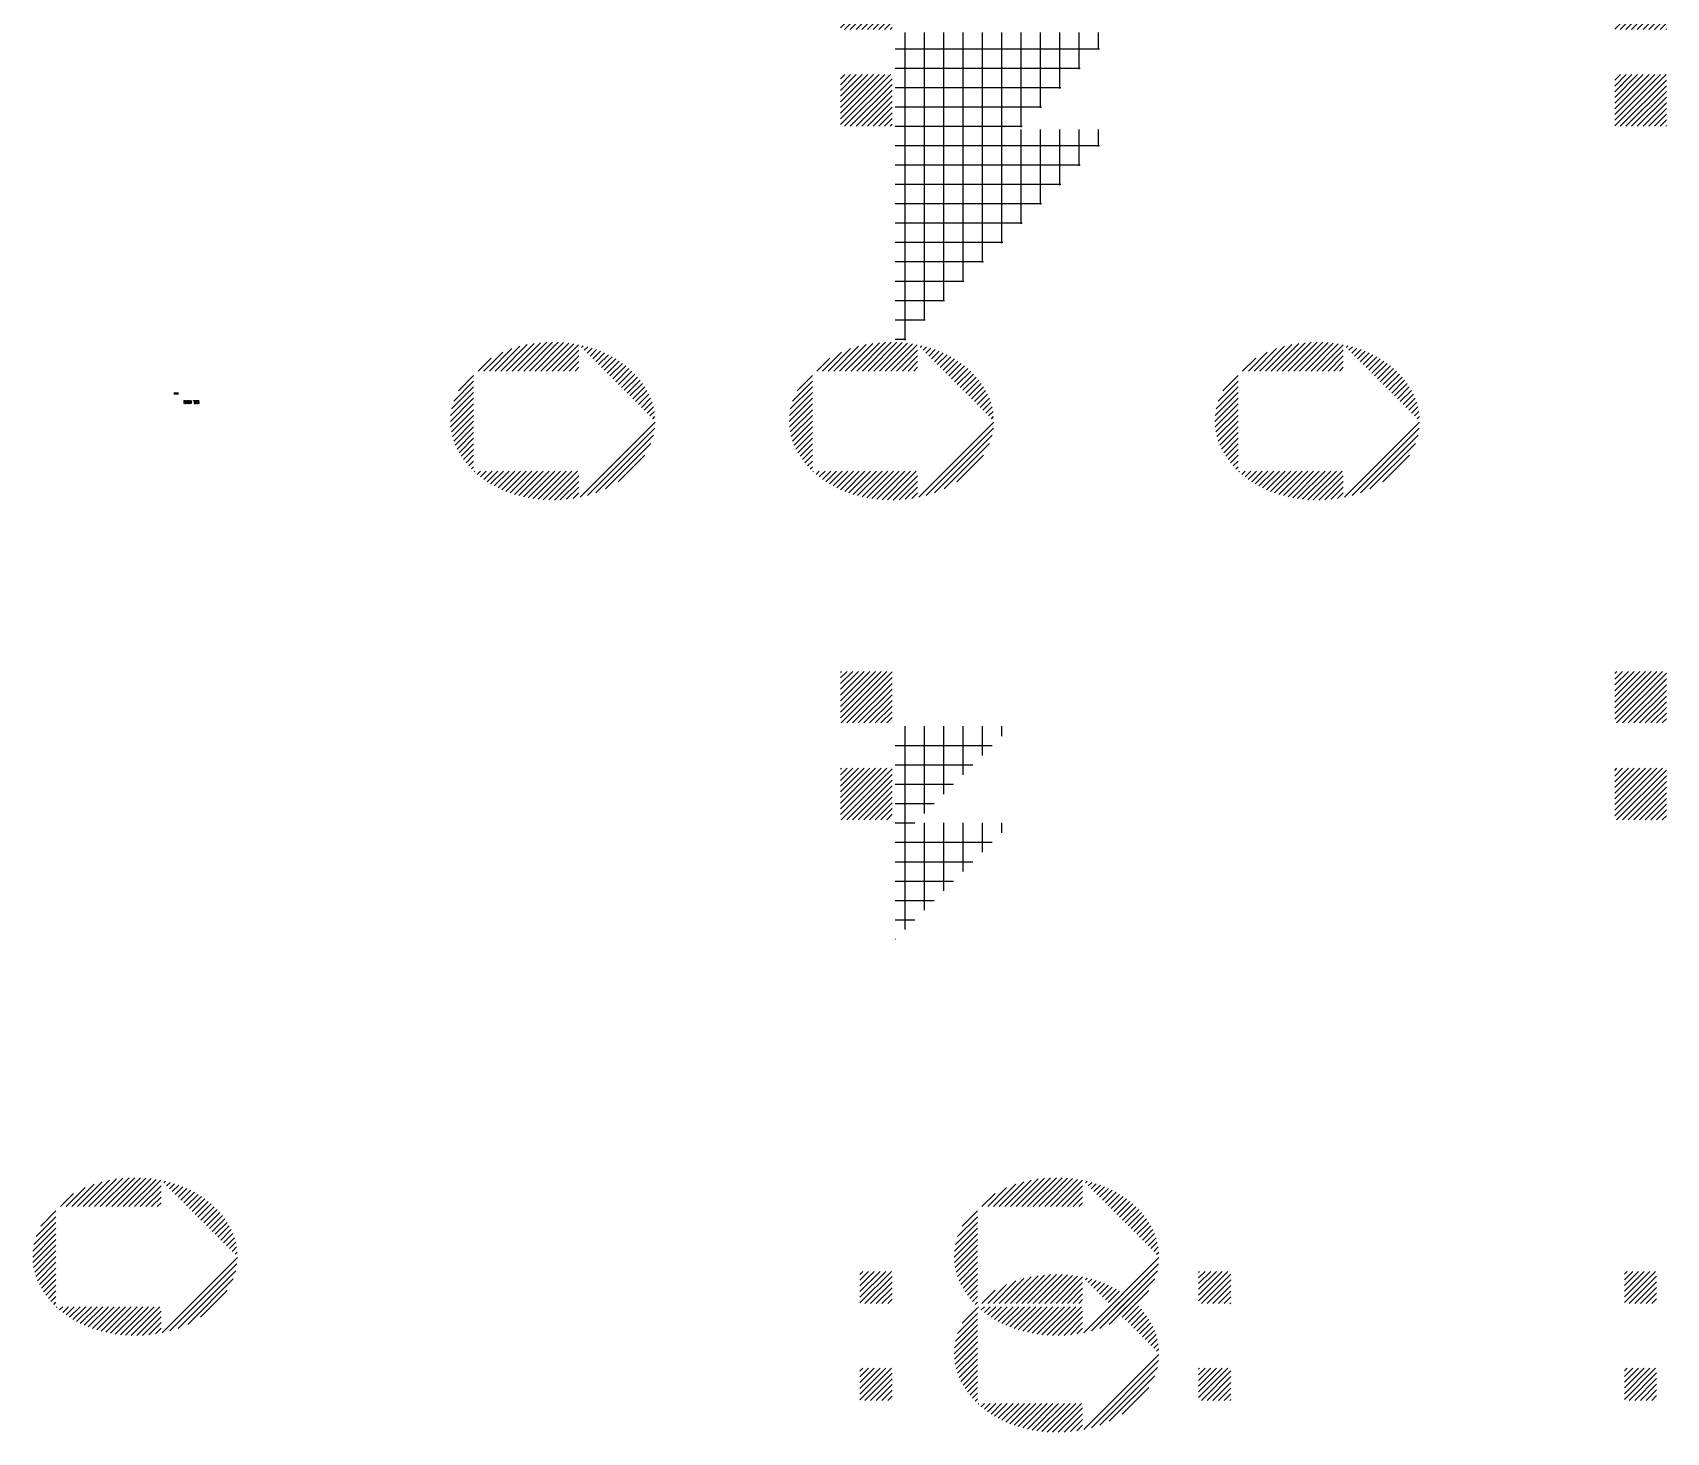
# Paper-space layout 'Layout1' of a CAD drawing. Extents: x -51516 to 7058931, y -29255 to 5150000.
# Drawn here: x -894 to 11766, y 10397 to 21244 of the extents above; entities that cross this region are included whole.
import ezdxf

# ---------------------------------------------------------------- set-up
doc = ezdxf.new("R2010")
doc.units = 0
doc.header["$LTSCALE"] = 1000
doc.layers.get('0').update_dxf_attribs({"linetype": 'CONTINUOUS'})
doc.layers.add('COL', color=3, linetype='CONTINUOUS')
doc.layers.add('DM', color=2, linetype='CONTINUOUS')

# ---------------------------------------------------------------- blocks, each defined once
blk = doc.blocks.new('*X')
at = {"color": 0}
for p, q in [((8800, 49812.2), (9187.8, 50200)), ((8800, 49856.4), (9143.6, 50200)), ((8800, 49900.6), (9099.4, 50200)), ((8800, 49944.8), (9055.2, 50200)), ((8800, 49989), (9011, 50200)), ((8800, 50033.2), (8966.8, 50200)), ((8800, 50077.4), (8922.6, 50200)), ((8800, 50121.6), (8878.4, 50200)), ((8800, 50165.7), (8834.3, 50200)), ((8832, 49800), (9200, 50168)), ((14800, 49801.8), (15198.2, 50200)), ((14800, 49846), (15154, 50200)), ((14800, 49890.2), (15109.8, 50200)), ((14800, 49934.4), (15065.6, 50200)), ((14800, 49978.6), (15021.4, 50200)), ((14800, 50022.8), (14977.2, 50200)), ((14800, 50067), (14933, 50200)), ((14800, 50111.1), (14888.9, 50200)), ((14800, 50155.3), (14844.7, 50200)), ((14800, 50199.5), (14800.5, 50200)), ((14842.4, 49800), (15200, 50157.6)), ((8876.2, 49800), (9200, 50123.8)), ((8920.4, 49800), (9200, 50079.6)), ((14886.6, 49800), (15200, 50113.4)), ((14930.8, 49800), (15200, 50069.2)), ((8964.6, 49800), (9200, 50035.4)), ((9008.8, 49800), (9200, 49991.2)), ((14975, 49800), (15200, 50025)), ((15019.2, 49800), (15200, 49980.8)), ((9053, 49800), (9200, 49947)), ((9097.2, 49800), (9200, 49902.8)), ((15063.4, 49800), (15200, 49936.6)), ((15107.6, 49800), (15200, 49892.4)), ((9141.4, 49800), (9200, 49858.6)), ((9185.6, 49800), (9200, 49814.4)), ((15151.8, 49800), (15200, 49848.2)), ((15196, 49800), (15200, 49804)), ((9300, 48142.9), (9300, 49775)), ((9450, 48292.9), (9450, 49775)), ((9600, 48442.9), (9600, 49775)), ((9750, 48592.9), (9750, 49775)), ((9900, 48742.9), (9900, 49775)), ((10050, 48892.9), (10050, 49775)), ((10200, 49042.9), (10200, 49775)), ((10350, 49192.9), (10350, 49775)), ((10500, 49342.9), (10500, 49775)), ((10650, 49492.9), (10650, 49775)), ((10800, 49642.9), (10800, 49775)), ((9225, 49650), (10807.1, 49650)), ((9225, 49500), (10657.1, 49500)), ((9225, 49350), (10507.1, 49350)), ((9225, 49200), (10357.1, 49200)), ((9225, 49050), (10207.1, 49050)), ((9225, 48900), (10057.1, 48900)), ((9225, 48750), (9907.1, 48750)), ((9225, 48600), (9757.1, 48600)), ((9225, 48450), (9607.1, 48450)), ((9225, 48300), (9457.1, 48300)), ((9225, 48150), (9307.1, 48150)), ((8800, 44464.7), (9160.3, 44825)), ((8800, 44508.9), (9116.1, 44825)), ((8800, 44553.1), (9071.9, 44825)), ((8800, 44597.3), (9027.7, 44825)), ((8800, 44641.5), (8983.5, 44825)), ((8800, 44685.7), (8939.3, 44825)), ((8800, 44729.9), (8895.1, 44825)), ((8800, 44774.1), (8850.9, 44825)), ((8800, 44818.3), (8806.7, 44825)), ((8804.5, 44425), (9200, 44820.5)), ((14800, 44454.3), (15170.7, 44825)), ((14800, 44498.5), (15126.5, 44825)), ((14800, 44542.7), (15082.3, 44825)), ((14800, 44586.9), (15038.1, 44825)), ((14800, 44631.1), (14993.9, 44825)), ((14800, 44675.3), (14949.7, 44825)), ((14800, 44719.5), (14905.5, 44825)), ((14800, 44763.6), (14861.4, 44825)), ((14800, 44807.8), (14817.2, 44825)), ((8848.7, 44425), (9200, 44776.3)), ((8892.9, 44425), (9200, 44732.1)), ((14814.9, 44425), (15200, 44810.1)), ((14859.1, 44425), (15200, 44765.9)), ((8937.1, 44425), (9200, 44687.9)), ((14903.3, 44425), (15200, 44721.7)), ((14947.5, 44425), (15200, 44677.5)), ((8981.3, 44425), (9200, 44643.7)), ((9025.5, 44425), (9200, 44599.5)), ((14991.7, 44425), (15200, 44633.3)), ((15035.9, 44425), (15200, 44589.1)), ((9069.7, 44425), (9200, 44555.3)), ((9113.9, 44425), (9200, 44511.1)), ((15080.1, 44425), (15200, 44544.9)), ((15124.3, 44425), (15200, 44500.7)), ((9158, 44425), (9200, 44467)), ((9300, 43573.3), (9300, 44400)), ((9450, 43723.3), (9450, 44400)), ((9600, 43873.3), (9600, 44400)), ((9750, 44023.3), (9750, 44400)), ((9900, 44173.3), (9900, 44400)), ((10050, 44323.3), (10050, 44400)), ((15168.5, 44425), (15200, 44456.5)), ((9225, 44250), (9976.7, 44250)), ((9225, 44100), (9826.7, 44100)), ((9225, 43950), (9676.7, 43950)), ((9225, 43800), (9526.7, 43800)), ((9225, 43650), (9376.7, 43650)), ((9225, 43500), (9226.7, 43500)), ((8950, 39930.1), (9194.9, 40175)), ((8950, 39974.3), (9150.7, 40175)), ((8950, 40018.5), (9106.5, 40175)), ((8950, 40062.7), (9062.3, 40175)), ((8950, 40106.9), (9018.1, 40175)), ((8950, 40151.1), (8973.9, 40175)), ((11575, 39947.7), (11802.3, 40175)), ((11575, 39991.9), (11758.1, 40175)), ((11575, 40036), (11714, 40175)), ((11575, 40080.2), (11669.8, 40175)), ((11575, 40124.4), (11625.6, 40175)), ((11575, 40168.6), (11581.4, 40175)), ((14875, 39933.1), (15116.9, 40175)), ((14875, 39977.3), (15072.7, 40175)), ((14875, 40021.5), (15028.5, 40175)), ((14875, 40065.7), (14984.3, 40175)), ((14875, 40109.9), (14940.1, 40175)), ((14875, 40154.1), (14895.9, 40175)), ((8989.1, 39925), (9200, 40135.9)), ((9033.3, 39925), (9200, 40091.7)), ((11596.5, 39925), (11825, 40153.5)), ((11640.7, 39925), (11825, 40109.3)), ((14911.1, 39925), (15125, 40138.9)), ((14955.3, 39925), (15125, 40094.7)), ((9077.5, 39925), (9200, 40047.5)), ((11684.9, 39925), (11825, 40065.1)), ((11729.1, 39925), (11825, 40020.9)), ((14999.5, 39925), (15125, 40050.5)), ((15043.7, 39925), (15125, 40006.3)), ((9121.7, 39925), (9200, 40003.3)), ((9165.9, 39925), (9200, 39959.1)), ((11773.3, 39925), (11825, 39976.7)), ((11817.5, 39925), (11825, 39932.5)), ((15087.9, 39925), (15125, 39962.1)), ((1858.3, 25546.3), (2063, 25751)), ((1902.5, 25546.3), (2116.1, 25760)), ((1946.6, 25546.3), (2166.2, 25765.9)), ((1990.8, 25546.3), (2213.6, 25769.1)), ((2035, 25546.3), (2258.9, 25770.2)), ((2079.2, 25546.3), (2302.2, 25769.3)), ((2123.4, 25546.3), (2343.8, 25766.8)), ((2167.6, 25546.3), (2384, 25762.7)), ((2211.8, 25546.3), (2422.7, 25757.2)), ((2256, 25546.3), (2460.1, 25750.5)), ((2482.8, 25729), (2496.4, 25742.6)), ((1725.7, 25546.3), (1872.6, 25693.2)), ((1769.9, 25546.3), (1943.7, 25720.1)), ((1814.1, 25546.3), (2005.9, 25738.2)), ((2300.2, 25546.3), (2461.6, 25707.7)), ((2344.4, 25546.3), (2461.6, 25663.5)), ((2504.9, 25706.9), (2531.6, 25733.6)), ((2527, 25684.8), (2565.8, 25723.6)), ((2549.1, 25662.7), (2598.9, 25712.5)), ((2571.2, 25640.6), (2630.9, 25700.3)), ((2593.3, 25618.5), (2661.8, 25686.9)), ((2615.4, 25596.4), (2691.6, 25672.6)), ((1681.5, 25546.3), (1782.6, 25647.4)), ((2388.6, 25546.3), (2461.6, 25619.3)), ((2432.8, 25546.3), (2461.6, 25575.1)), ((2637.5, 25574.3), (2720.5, 25657.3)), ((2659.6, 25552.2), (2748.4, 25641)), ((2681.7, 25530.1), (2775.4, 25623.8)), ((2703.8, 25508), (2801.4, 25605.6)), ((2725.9, 25485.9), (2826.6, 25586.6)), ((1529.1, 25393.9), (1647.2, 25512.1)), ((2748, 25463.8), (2850.8, 25566.6)), ((2770.1, 25441.7), (2873.9, 25545.5)), ((2792.2, 25419.6), (2895.9, 25523.3)), ((2814.3, 25397.5), (2916.9, 25500.1)), ((1476.3, 25252.8), (1647.2, 25423.7)), ((1492.8, 25313.4), (1647.2, 25467.9)), ((2836.4, 25375.4), (2936.8, 25475.8)), ((2858.5, 25353.3), (2955.6, 25450.4)), ((2880.6, 25331.2), (2973.3, 25423.9)), ((1466.9, 25154.9), (1647.2, 25335.3)), ((1468.8, 25201), (1647.2, 25379.5)), ((2902.7, 25309.1), (2989.8, 25396.3)), ((2924.8, 25287), (3005.1, 25367.4)), ((2946.9, 25264.9), (3018.7, 25336.8)), ((1469, 25112.9), (1647.2, 25291.1)), ((1474.4, 25074.1), (1647.2, 25246.9)), ((2969, 25242.8), (3030.5, 25304.3)), ((2991.1, 25220.7), (3040.2, 25269.8)), ((1482.4, 25037.8), (1647.2, 25202.7)), ((1492.6, 25003.9), (1647.2, 25158.5)), ((3013.2, 25198.6), (3047.5, 25233)), ((3035.2, 25176.5), (3052.1, 25193.4)), ((1504.8, 24971.9), (1647.2, 25114.3)), ((1518.9, 24941.8), (1647.2, 25070.1)), ((2471.6, 24568.7), (3053.3, 25150.4)), ((2529.9, 24582.7), (3050.1, 25103)), ((1534.6, 24913.3), (1647.2, 25025.9)), ((2593.8, 24602.5), (3040.8, 25049.5)), ((2668.4, 24632.9), (3020.8, 24985.4)), ((1551.4, 24885.9), (1647.2, 24981.7)), ((1569.4, 24859.7), (1647.2, 24937.5)), ((1588.5, 24834.6), (1647.2, 24893.3)), ((1608.7, 24810.6), (1647.2, 24849.1)), ((2767.7, 24688), (2974.5, 24894.8)), ((1629.9, 24787.6), (1647.2, 24805)), ((1652.2, 24765.8), (1656.9, 24770.5)), ((1675.6, 24744.9), (1701.1, 24770.5)), ((1700, 24725.2), (1745.3, 24770.5)), ((1725.4, 24706.4), (1789.5, 24770.5)), ((1751.7, 24688.5), (1833.7, 24770.5)), ((1779, 24671.5), (1877.9, 24770.5)), ((1807.1, 24655.5), (1922.1, 24770.5)), ((1836.2, 24640.4), (1966.3, 24770.5)), ((1866.3, 24626.3), (2010.5, 24770.5)), ((1897.5, 24613.3), (2054.7, 24770.5)), ((1929.7, 24601.4), (2098.9, 24770.5)), ((1963.2, 24590.6), (2143.1, 24770.5)), ((1997.6, 24580.8), (2187.2, 24770.5)), ((2033.1, 24572.1), (2231.4, 24770.5)), ((2069.6, 24564.5), (2275.6, 24770.5)), ((2107.4, 24558.1), (2319.8, 24770.5)), ((2146.5, 24552.9), (2364, 24770.5)), ((2187, 24549.2), (2408.2, 24770.5)), ((2229, 24547.1), (2452.4, 24770.5)), ((2272.8, 24546.7), (2461.6, 24735.4)), ((2318.6, 24548.3), (2461.6, 24691.3)), ((2366.7, 24552.2), (2461.6, 24647.1)), ((2417.5, 24558.8), (2461.6, 24602.9)), ((605.9, 82.2), (630.3, 82.2)), ((605.9, 82.1), (630.3, 82.1)), ((605.9, 82), (630.3, 82)), ((605.9, 81.9), (630.3, 81.9)), ((605.9, 81.8), (607.5, 81.8)), ((605.9, 81.6), (607.5, 81.6)), ((605.9, 81.5), (607.5, 81.5)), ((605.9, 81.4), (607.5, 81.4)), ((605.9, 81.2), (607.5, 81.2)), ((605.9, 81.1), (607.5, 81.1)), ((605.9, 81), (607.5, 81)), ((605.9, 80.9), (607.5, 80.9)), ((605.9, 80.8), (607.5, 80.8)), ((605.9, 80.6), (607.5, 80.6)), ((605.9, 80.5), (607.5, 80.5)), ((605.9, 80.4), (607.5, 80.4)), ((605.9, 80.2), (607.5, 80.2)), ((605.9, 80.1), (607.5, 80.1)), ((605.9, 80), (607.5, 80)), ((605.9, 79.9), (607.5, 79.9)), ((605.9, 79.8), (607.5, 79.8)), ((605.9, 79.6), (607.5, 79.6)), ((605.9, 79.5), (607.5, 79.5)), ((605.9, 79.4), (607.5, 79.4)), ((605.9, 79.2), (607.5, 79.2)), ((605.9, 79.1), (607.5, 79.1)), ((605.9, 79), (607.5, 79)), ((605.9, 78.9), (607.5, 78.9)), ((605.9, 78.8), (607.5, 78.8)), ((605.9, 78.6), (607.5, 78.6)), ((605.9, 78.5), (607.5, 78.5)), ((605.9, 78.4), (630.3, 78.4)), ((605.9, 78.2), (630.3, 78.2)), ((605.9, 78.1), (630.3, 78.1)), ((605.9, 78), (630.3, 78)), ((608.2, 81.8), (608.6, 81.8)), ((608.2, 81.6), (608.6, 81.6)), ((608.2, 81.5), (608.6, 81.5)), ((608.2, 81.4), (608.6, 81.4)), ((608.2, 81.2), (608.6, 81.2)), ((608.2, 81.1), (608.6, 81.1)), ((608.2, 81), (608.6, 81)), ((608.2, 80.9), (608.6, 80.9)), ((608.2, 80.8), (608.6, 80.8)), ((608.2, 80.6), (608.6, 80.6)), ((608.2, 80.5), (608.6, 80.5)), ((608.2, 80.4), (608.6, 80.4)), ((608.2, 80.2), (608.6, 80.2)), ((608.2, 80.1), (608.6, 80.1)), ((608.2, 80), (608.6, 80)), ((608.2, 79.9), (608.6, 79.9)), ((608.2, 79.8), (608.6, 79.8)), ((608.2, 79.6), (608.6, 79.6)), ((608.2, 79.5), (608.6, 79.5)), ((608.2, 79.4), (608.6, 79.4)), ((608.2, 79.2), (608.6, 79.2)), ((608.2, 79.1), (608.6, 79.1)), ((608.2, 79), (608.6, 79)), ((608.2, 78.9), (608.6, 78.9)), ((608.2, 78.8), (608.6, 78.8)), ((608.2, 78.6), (608.6, 78.6)), ((608.2, 78.5), (608.6, 78.5)), ((609.3, 81.8), (610.3, 81.8)), ((609.3, 80.4), (609.3, 80.4)), ((609.3, 80.2), (609.4, 80.2)), ((609.3, 80.1), (609.4, 80.1)), ((609.3, 80), (609.5, 80)), ((609.3, 79.9), (609.6, 79.9)), ((609.3, 79.8), (609.6, 79.8)), ((609.3, 79.6), (609.7, 79.6)), ((609.3, 79.5), (609.7, 79.5)), ((609.3, 79.4), (609.8, 79.4)), ((609.3, 79.2), (609.9, 79.2)), ((609.3, 79.1), (609.9, 79.1)), ((609.3, 79), (610, 79)), ((609.3, 78.9), (610.1, 78.9)), ((609.3, 78.8), (610.1, 78.8)), ((609.3, 78.6), (610.2, 78.6)), ((609.3, 78.5), (610.2, 78.5)), ((609.4, 81.6), (610.3, 81.6)), ((609.4, 81.5), (610.3, 81.5)), ((609.5, 81.4), (610.3, 81.4)), ((609.6, 81.2), (610.3, 81.2)), ((609.6, 81.1), (610.3, 81.1)), ((609.7, 81), (610.3, 81)), ((609.7, 80.9), (610.3, 80.9)), ((609.8, 80.8), (610.3, 80.8)), ((609.9, 80.6), (610.3, 80.6)), ((609.9, 80.5), (610.3, 80.5)), ((610, 80.4), (610.3, 80.4)), ((610.1, 80.2), (610.3, 80.2)), ((610.1, 80.1), (610.3, 80.1)), ((610.2, 80), (610.3, 80)), ((610.2, 79.9), (610.3, 79.9)), ((611, 81.8), (611.3, 81.8)), ((611, 81.6), (611.3, 81.6)), ((611, 81.5), (611.3, 81.5)), ((611, 81.4), (611.3, 81.4)), ((611, 81.2), (611.3, 81.2)), ((611, 81.1), (611.3, 81.1)), ((611, 81), (611.3, 81)), ((611, 80.9), (611.3, 80.9)), ((611, 80.8), (611.3, 80.8)), ((611, 80.6), (611.3, 80.6)), ((611, 80.5), (611.3, 80.5)), ((611, 80.4), (611.3, 80.4)), ((611, 80.2), (611.3, 80.2)), ((611, 80.1), (611.3, 80.1)), ((611, 80), (611.3, 80)), ((611, 79.9), (611.3, 79.9)), ((611, 79.8), (611.3, 79.8)), ((611, 79.6), (611.3, 79.6)), ((611, 79.5), (611.3, 79.5)), ((611, 79.4), (611.3, 79.4)), ((611, 79.2), (611.3, 79.2)), ((611, 79.1), (611.3, 79.1)), ((611, 79), (611.3, 79)), ((611, 78.9), (611.3, 78.9)), ((611, 78.8), (611.3, 78.8)), ((611, 78.6), (611.3, 78.6)), ((611, 78.5), (611.3, 78.5)), ((612, 81.2), (613, 81.2)), ((612, 81.1), (613.1, 81.1)), ((612, 81), (613.2, 81)), ((612, 80.9), (613.2, 80.9)), ((612, 80.8), (613.2, 80.8)), ((612, 80.6), (613.2, 80.6)), ((612, 80.5), (613.2, 80.5)), ((612, 80.4), (613.2, 80.4)), ((612, 80.2), (613.2, 80.2)), ((612, 80.1), (613.2, 80.1)), ((612, 80), (613.2, 80)), ((612, 79.9), (613.2, 79.9)), ((612, 79.8), (613.2, 79.8)), ((612, 79.6), (613.2, 79.6)), ((612, 79.5), (613.2, 79.5)), ((612, 79.4), (613.2, 79.4)), ((612, 79.2), (613.2, 79.2)), ((612, 79.1), (613.1, 79.1)), ((612, 79), (612.9, 79)), ((613.1, 81.8), (614.4, 81.8)), ((613.1, 78.5), (614.4, 78.5)), ((613.3, 81.6), (614.2, 81.6)), ((613.3, 78.6), (614.3, 78.6)), ((613.4, 78.8), (614.2, 78.8)), ((613.5, 81.5), (614.1, 81.5)), ((613.5, 78.9), (614.1, 78.9)), ((613.6, 81.4), (614.1, 81.4)), ((613.6, 81.2), (614.1, 81.2)), ((613.6, 79), (614.1, 79)), ((613.7, 81.1), (614.1, 81.1)), ((613.7, 81), (614.1, 81)), ((613.7, 80.9), (614.1, 80.9)), ((613.7, 80.8), (614.1, 80.8)), ((613.7, 80.6), (614.1, 80.6)), ((613.7, 80.5), (614.1, 80.5)), ((613.7, 80.4), (614.1, 80.4)), ((613.7, 80.2), (614.1, 80.2)), ((613.7, 80.1), (614.1, 80.1)), ((613.7, 80), (614.1, 80)), ((613.7, 79.9), (614.1, 79.9)), ((613.7, 79.8), (614.1, 79.8)), ((613.7, 79.6), (614.1, 79.6)), ((613.7, 79.5), (614.1, 79.5)), ((613.7, 79.4), (614.1, 79.4)), ((613.7, 79.2), (614.1, 79.2)), ((613.7, 79.1), (614.1, 79.1)), ((614.6, 81.2), (615.9, 81.2)), ((614.6, 81.1), (615.9, 81.1)), ((614.6, 81), (615.9, 81)), ((614.6, 80.9), (615.9, 80.9)), ((614.6, 80.8), (615.9, 80.8)), ((614.6, 80.6), (615.9, 80.6)), ((614.6, 80.5), (615.9, 80.5)), ((614.6, 80.4), (615.9, 80.4)), ((614.6, 80.2), (615.9, 80.2)), ((614.6, 80.1), (615.9, 80.1)), ((614.6, 80), (615.9, 80)), ((614.6, 79.9), (615.9, 79.9)), ((614.6, 79.8), (615.9, 79.8)), ((614.6, 79.6), (615.9, 79.6)), ((614.6, 79.5), (615.9, 79.5)), ((614.6, 79.4), (615.9, 79.4)), ((614.6, 79.2), (615.9, 79.2)), ((614.6, 79.1), (615.9, 79.1)), ((614.6, 79), (615.9, 79)), ((616.1, 81.8), (616.8, 81.8)), ((616.1, 78.5), (616.8, 78.5)), ((616.3, 81.6), (616.8, 81.6)), ((616.3, 78.6), (616.8, 78.6)), ((616.4, 81.5), (616.8, 81.5)), ((616.4, 81.4), (616.8, 81.4)), ((616.4, 79), (616.8, 79)), ((616.4, 78.9), (616.8, 78.9)), ((616.4, 78.8), (616.8, 78.8)), ((616.5, 81.2), (616.8, 81.2)), ((616.5, 81.1), (616.8, 81.1)), ((616.5, 81), (616.8, 81)), ((616.5, 80.9), (616.8, 80.9)), ((616.5, 80.8), (616.8, 80.8)), ((616.5, 80.6), (616.8, 80.6)), ((616.5, 80.5), (616.8, 80.5)), ((616.5, 80.4), (616.8, 80.4)), ((616.5, 80.2), (616.8, 80.2)), ((616.5, 80.1), (616.8, 80.1)), ((616.5, 80), (616.8, 80)), ((616.5, 79.9), (616.8, 79.9)), ((616.5, 79.8), (616.8, 79.8)), ((616.5, 79.6), (616.8, 79.6)), ((616.5, 79.5), (616.8, 79.5)), ((616.5, 79.4), (616.8, 79.4)), ((616.5, 79.2), (616.8, 79.2)), ((616.5, 79.1), (616.8, 79.1)), ((617.5, 81.8), (618.5, 81.8)), ((617.5, 80.4), (617.5, 80.4)), ((617.5, 80.2), (617.6, 80.2)), ((617.5, 80.1), (617.7, 80.1)), ((617.5, 80), (617.7, 80)), ((617.5, 79.9), (617.8, 79.9)), ((617.5, 79.8), (617.9, 79.8)), ((617.5, 79.6), (617.9, 79.6)), ((617.5, 79.5), (618, 79.5)), ((617.5, 79.4), (618, 79.4)), ((617.5, 79.2), (618.1, 79.2)), ((617.5, 79.1), (618.2, 79.1)), ((617.5, 79), (618.2, 79)), ((617.5, 78.9), (618.3, 78.9)), ((617.5, 78.8), (618.4, 78.8)), ((617.5, 78.6), (618.4, 78.6)), ((617.5, 78.5), (618.5, 78.5)), ((617.6, 81.6), (618.5, 81.6)), ((617.7, 81.5), (618.5, 81.5)), ((617.7, 81.4), (618.5, 81.4)), ((617.8, 81.2), (618.5, 81.2)), ((617.9, 81.1), (618.5, 81.1)), ((617.9, 81), (618.5, 81)), ((618, 80.9), (618.5, 80.9)), ((618, 80.8), (618.5, 80.8)), ((618.1, 80.6), (618.5, 80.6)), ((618.2, 80.5), (618.5, 80.5)), ((618.2, 80.4), (618.5, 80.4)), ((618.3, 80.2), (618.5, 80.2)), ((618.4, 80.1), (618.5, 80.1)), ((618.4, 80), (618.5, 80)), ((618.5, 79.9), (618.5, 79.9)), ((619.2, 81.8), (619.5, 81.8)), ((619.2, 81.6), (619.5, 81.6)), ((619.2, 81.5), (619.5, 81.5)), ((619.2, 81.4), (619.5, 81.4)), ((619.2, 81.2), (619.5, 81.2)), ((619.2, 81.1), (619.5, 81.1)), ((619.2, 81), (619.5, 81)), ((619.2, 80.9), (619.5, 80.9)), ((619.2, 80.8), (619.5, 80.8)), ((619.2, 80.6), (619.5, 80.6)), ((619.2, 80.5), (619.5, 80.5)), ((619.2, 80.4), (619.5, 80.4)), ((619.2, 80.2), (619.5, 80.2)), ((619.2, 80.1), (619.5, 80.1)), ((619.2, 80), (619.5, 80)), ((619.2, 79.9), (619.5, 79.9)), ((619.2, 79.8), (619.5, 79.8)), ((619.2, 79.6), (619.5, 79.6)), ((619.2, 79.5), (619.5, 79.5)), ((619.2, 79.4), (619.5, 79.4)), ((619.2, 79.2), (619.5, 79.2)), ((619.2, 79.1), (619.5, 79.1)), ((619.2, 79), (619.5, 79)), ((619.2, 78.9), (619.5, 78.9)), ((619.2, 78.8), (619.5, 78.8)), ((619.2, 78.6), (619.5, 78.6)), ((619.2, 78.5), (619.5, 78.5)), ((620.2, 81.2), (622.3, 81.2)), ((620.2, 81.1), (622.3, 81.1)), ((620.2, 81), (622.3, 81)), ((620.2, 80.9), (622.3, 80.9)), ((620.2, 80.8), (622.3, 80.8)), ((620.2, 80.6), (622.3, 80.6)), ((620.2, 80.5), (622.3, 80.5)), ((620.2, 79.9), (624, 79.9)), ((620.2, 79.8), (624.1, 79.8)), ((620.2, 79.6), (624.2, 79.6)), ((620.2, 79.5), (624.2, 79.5)), ((620.2, 79.4), (624.2, 79.4)), ((620.2, 79.2), (624.2, 79.2)), ((620.2, 79.1), (624.2, 79.1)), ((620.2, 79), (622.3, 79)), ((621.9, 81.8), (622.6, 81.8)), ((621.9, 81.6), (622.5, 81.6)), ((621.9, 81.5), (622.4, 81.5)), ((621.9, 81.4), (622.3, 81.4)), ((621.9, 80.4), (622.3, 80.4)), ((621.9, 80.2), (622.4, 80.2)), ((621.9, 80.1), (622.5, 80.1)), ((621.9, 80), (622.6, 80)), ((621.9, 78.9), (622.3, 78.9)), ((621.9, 78.8), (622.4, 78.8)), ((621.9, 78.6), (622.5, 78.6)), ((621.9, 78.5), (622.7, 78.5)), ((622.8, 81.2), (624.2, 81.2)), ((622.8, 81.1), (625.1, 81.1)), ((622.8, 81), (625.1, 81)), ((622.8, 80.9), (625.1, 80.9)), ((622.8, 80.8), (625.1, 80.8)), ((622.8, 80.6), (625.1, 80.6)), ((622.8, 79), (624.1, 79)), ((622.9, 80.5), (625.1, 80.5)), ((624.2, 80.4), (625.1, 80.4)), ((624.3, 78.5), (625.1, 78.5)), ((624.4, 81.8), (625.1, 81.8)), ((624.4, 80.2), (625.1, 80.2)), ((624.5, 81.6), (625.1, 81.6)), ((624.5, 80.1), (625.1, 80.1)), ((624.5, 78.6), (625.1, 78.6)), ((624.6, 81.5), (625.1, 81.5)), ((624.6, 80), (625.1, 80)), ((624.6, 78.9), (625.1, 78.9)), ((624.6, 78.8), (625.1, 78.8)), ((624.7, 81.4), (625.1, 81.4)), ((624.7, 81.2), (625.1, 81.2)), ((624.7, 79.9), (625.1, 79.9)), ((624.7, 79.8), (625.1, 79.8)), ((624.7, 79.6), (625.1, 79.6)), ((624.7, 79.5), (625.1, 79.5)), ((624.7, 79.4), (625.1, 79.4)), ((624.7, 79.2), (625.1, 79.2)), ((624.7, 79.1), (625.1, 79.1)), ((624.7, 79), (625.1, 79)), ((625.8, 81.8), (627, 81.8)), ((625.8, 81.6), (627, 81.6)), ((625.8, 81.5), (627, 81.5)), ((625.8, 81.4), (626.9, 81.4)), ((625.8, 81.2), (626.9, 81.2)), ((625.8, 81.1), (626.9, 81.1)), ((625.8, 81), (626.8, 81)), ((625.8, 80.9), (626.8, 80.9)), ((625.8, 80.8), (626.8, 80.8)), ((625.8, 80.6), (626.7, 80.6)), ((625.8, 80.5), (626.7, 80.5)), ((625.8, 80.4), (626.7, 80.4)), ((625.8, 80.2), (626.6, 80.2)), ((625.8, 80.1), (626.6, 80.1)), ((625.8, 80), (626.6, 80)), ((625.8, 79.9), (626.5, 79.9)), ((625.8, 79.8), (626.5, 79.8)), ((625.8, 79.6), (626.5, 79.6)), ((625.8, 79.5), (626.4, 79.5)), ((625.8, 79.4), (626.4, 79.4)), ((625.8, 79.2), (626.4, 79.2)), ((625.8, 79.1), (626.3, 79.1)), ((625.8, 79), (626.3, 79)), ((625.8, 78.9), (626.3, 78.9)), ((625.8, 78.8), (626.2, 78.8)), ((625.8, 78.6), (626.2, 78.6)), ((625.8, 78.5), (626.2, 78.5)), ((626.9, 78.8), (627.8, 78.8)), ((626.9, 78.6), (627.8, 78.6)), ((626.9, 78.5), (627.8, 78.5)), ((627, 79), (627.7, 79)), ((627, 78.9), (627.7, 78.9)), ((627.2, 79.9), (627.4, 79.9)), ((627.2, 79.8), (627.5, 79.8)), ((627.2, 79.6), (627.5, 79.6)), ((627.3, 80.1), (627.4, 80.1)), ((627.3, 80), (627.4, 80)), ((627.7, 81.8), (630.3, 81.8)), ((627.7, 81.6), (630.3, 81.6)), ((627.7, 81.5), (630.3, 81.5)), ((627.8, 81.4), (630.3, 81.4)), ((627.8, 81.2), (630.3, 81.2)), ((627.8, 81.1), (630.3, 81.1)), ((627.9, 81), (630.3, 81)), ((627.9, 80.9), (630.3, 80.9)), ((627.9, 80.8), (630.3, 80.8)), ((628, 80.6), (630.3, 80.6)), ((628, 80.5), (630.3, 80.5)), ((628, 80.4), (630.3, 80.4)), ((628.1, 80.2), (630.3, 80.2)), ((628.1, 80.1), (630.3, 80.1)), ((628.1, 80), (630.3, 80)), ((628.2, 79.9), (630.3, 79.9)), ((628.2, 79.8), (630.3, 79.8)), ((628.2, 79.6), (630.3, 79.6)), ((628.3, 79.5), (630.3, 79.5)), ((628.3, 79.4), (630.3, 79.4)), ((628.3, 79.2), (630.3, 79.2)), ((628.4, 79.1), (630.3, 79.1)), ((628.4, 79), (630.3, 79)), ((628.4, 78.9), (630.3, 78.9)), ((628.5, 78.8), (630.3, 78.8)), ((628.5, 78.6), (630.3, 78.6)), ((628.5, 78.5), (630.3, 78.5)), ((658.7, 36.1), (665, 42.4)), ((658.7, 36.4), (664.6, 42.4)), ((658.7, 36.8), (664.3, 42.4)), ((658.7, 37.1), (663.9, 42.4)), ((658.7, 37.5), (663.5, 42.4)), ((658.7, 37.9), (663.2, 42.4)), ((658.7, 38.2), (662.8, 42.4)), ((658.7, 38.6), (662.5, 42.4)), ((658.7, 38.9), (662.1, 42.4)), ((658.7, 39.3), (661.8, 42.4)), ((658.7, 39.6), (661.4, 42.4)), ((658.7, 40), (661.1, 42.4)), ((658.7, 40.4), (660.7, 42.3)), ((658.7, 35.7), (662, 39.1)), ((658.7, 35.4), (661.8, 38.5)), ((658.7, 35), (661.8, 38.2)), ((658.7, 34.7), (661.8, 37.8)), ((658.7, 34.3), (661.8, 37.4)), ((658.7, 34), (661.8, 37.1)), ((658.7, 33.6), (661.8, 36.7)), ((658.7, 33.3), (661.8, 36.4)), ((658.7, 32.9), (661.8, 36)), ((658.7, 32.6), (661.8, 35.7)), ((658.7, 32.2), (661.8, 35.3)), ((658.7, 31.8), (661.8, 35)), ((658.7, 31.5), (661.8, 34.6)), ((658.7, 31.1), (661.8, 34.3)), ((658.7, 30.8), (661.8, 33.9)), ((658.7, 30.4), (661.8, 33.6)), ((658.7, 30.1), (661.8, 33.2)), ((658.7, 29.7), (661.8, 32.9)), ((658.7, 29.4), (661.8, 32.5)), ((658.7, 29), (661.8, 32.1)), ((658.7, 28.7), (661.8, 31.8)), ((658.8, 40.8), (660.2, 42.2)), ((658.8, 28.4), (661.8, 31.4)), ((658.9, 28.2), (661.8, 31.1)), ((659.1, 28), (661.8, 30.7)), ((659.2, 27.8), (661.9, 30.4)), ((659.4, 27.6), (662, 30.2)), ((659.5, 27.4), (662.2, 30)), ((659.8, 27.2), (662.4, 29.9)), ((660, 27.1), (662.7, 29.8)), ((660.2, 27), (663, 29.8)), ((660.5, 26.9), (663.4, 29.8)), ((660.8, 26.9), (663.7, 29.8)), ((661.2, 26.9), (664.1, 29.8)), ((661.5, 26.9), (664.5, 29.8)), ((661.9, 26.9), (664.8, 29.8)), ((662.2, 39.2), (665.3, 42.4)), ((662.2, 26.9), (665.2, 29.8)), ((662.6, 26.9), (665.5, 29.8)), ((662.7, 39.4), (665.7, 42.4)), ((662.9, 26.9), (665.9, 29.8)), ((663.1, 39.4), (666, 42.4)), ((663.3, 26.9), (666.1, 29.7)), ((663.4, 39.4), (666.1, 42)), ((663.6, 26.9), (666.1, 29.3)), ((663.8, 39.4), (666.1, 41.7)), ((664, 26.9), (666.1, 29)), ((664.1, 39.4), (666.1, 41.3)), ((664.3, 26.9), (666.1, 28.6)), ((664.5, 39.4), (666.1, 41)), ((664.7, 26.9), (666.1, 28.2)), ((664.8, 39.4), (666.1, 40.6)), ((665, 26.9), (666.1, 27.9)), ((665.2, 39.4), (666.1, 40.3)), ((665.4, 26.9), (666.1, 27.5)), ((665.6, 39.4), (666.1, 39.9)), ((665.8, 26.9), (666.1, 27.2)), ((665.9, 39.4), (666.1, 39.6)), ((667, 39.4), (669.9, 42.4)), ((667, 39.8), (669.6, 42.4)), ((667, 40.1), (669.2, 42.4)), ((667, 40.5), (668.9, 42.4)), ((667, 40.8), (668.5, 42.4)), ((667, 41.2), (668.1, 42.4)), ((667, 41.5), (667.8, 42.4)), ((667, 41.9), (667.4, 42.4)), ((667, 42.2), (667.1, 42.4)), ((667, 39.1), (670.1, 42.2)), ((667, 38.7), (670.1, 41.8)), ((667, 38.4), (670.1, 41.5)), ((667, 38), (670.1, 41.1)), ((667, 37.7), (670.1, 40.8)), ((667, 37.3), (670.1, 40.4)), ((667, 36.9), (670.1, 40.1)), ((667, 36.6), (670.1, 39.7)), ((667, 36.2), (670.1, 39.4)), ((667, 31.6), (674.3, 39)), ((667, 35.9), (670.1, 39)), ((667, 35.5), (670.1, 38.7)), ((667, 31.3), (674.3, 38.6)), ((667, 30.9), (674.3, 38.3)), ((667, 35.2), (670.1, 38.3)), ((667, 34.8), (670.1, 38)), ((667, 30.6), (674.3, 37.9)), ((667, 30.2), (674.3, 37.6)), ((667, 34.5), (670.1, 37.6)), ((667, 34.1), (670.1, 37.2)), ((667, 33.8), (670.1, 36.9)), ((667, 33.4), (670.1, 36.5)), ((667, 33.1), (670.1, 36.2)), ((667, 32), (671, 36)), ((667, 32.3), (670.6, 36)), ((667, 32.7), (670.3, 36)), ((667, 29.9), (670.1, 33)), ((667, 29.5), (670.1, 32.6)), ((667, 29.2), (670.1, 32.3)), ((667, 28.8), (670.1, 31.9)), ((667, 28.5), (670.1, 31.6)), ((667, 28.1), (670.1, 31.2)), ((667, 27.8), (670.1, 30.9)), ((667, 27.4), (670.1, 30.5)), ((667, 27), (670.1, 30.2)), ((667.2, 26.9), (670.1, 29.8)), ((667.5, 26.9), (670.1, 29.5)), ((667.9, 26.9), (670.1, 29.1)), ((668.2, 26.9), (670.1, 28.8)), ((668.6, 26.9), (670.1, 28.4)), ((668.9, 26.9), (670.1, 28.1)), ((669.3, 26.9), (670.1, 27.7)), ((669.6, 26.9), (670.1, 27.3)), ((670, 26.9), (670.1, 27)), ((670.3, 33.2), (674.3, 37.2)), ((670.7, 33.2), (674.3, 36.9)), ((671, 33.2), (674.3, 36.5)), ((671.2, 39.4), (674.2, 42.4)), ((671.2, 39.8), (673.8, 42.4)), ((671.2, 40.1), (673.4, 42.4)), ((671.2, 40.5), (673.1, 42.4)), ((671.2, 40.8), (672.7, 42.4)), ((671.2, 41.2), (672.4, 42.4)), ((671.2, 41.5), (672, 42.4)), ((671.2, 41.9), (671.7, 42.4)), ((671.2, 42.2), (671.3, 42.4)), ((671.2, 39.1), (674.3, 42.2)), ((671.2, 38.7), (674.3, 41.8)), ((671.2, 38.3), (674.3, 41.5)), ((671.2, 38), (674.3, 41.1)), ((671.2, 37.6), (674.3, 40.8)), ((671.2, 37.3), (674.3, 40.4)), ((671.2, 36.9), (674.3, 40.1)), ((671.2, 36.6), (674.3, 39.7)), ((671.2, 36.2), (674.3, 39.4)), ((671.2, 33), (674.3, 36.2)), ((671.2, 32.7), (674.3, 35.8)), ((671.2, 32.3), (674.3, 35.5)), ((671.2, 32), (674.3, 35.1)), ((671.2, 31.6), (674.3, 34.8)), ((671.2, 31.3), (674.3, 34.4)), ((671.2, 30.9), (674.3, 34.1)), ((671.2, 30.6), (674.3, 33.7)), ((671.2, 30.2), (674.3, 33.3)), ((671.2, 29.9), (674.3, 33)), ((671.2, 29.5), (674.3, 32.6)), ((671.2, 29.2), (674.3, 32.3)), ((671.2, 28.8), (674.3, 31.9)), ((671.2, 28.4), (674.3, 31.6)), ((671.2, 28.1), (674.3, 31.2)), ((671.2, 27.7), (674.3, 30.9)), ((671.2, 27.4), (674.3, 30.5)), ((671.2, 27), (674.3, 30.2)), ((671.4, 26.9), (674.3, 29.8)), ((671.8, 26.9), (674.3, 29.5)), ((672.1, 26.9), (674.3, 29.1)), ((672.5, 26.9), (674.3, 28.7)), ((672.8, 26.9), (674.3, 28.4)), ((673.2, 26.9), (674.3, 28)), ((673.5, 26.9), (674.3, 27.7)), ((673.9, 26.9), (674.3, 27.3)), ((674.2, 26.9), (674.3, 27)), ((675.4, 35.9), (681.9, 42.4)), ((675.4, 36.2), (681.6, 42.4)), ((675.4, 36.6), (681.2, 42.4)), ((675.4, 36.9), (680.9, 42.4)), ((675.4, 37.3), (680.5, 42.4)), ((675.4, 37.6), (680.2, 42.4)), ((675.4, 38), (679.8, 42.4)), ((675.4, 38.3), (679.5, 42.4)), ((675.4, 38.7), (679.1, 42.4)), ((675.4, 39), (678.8, 42.4)), ((675.4, 39.4), (678.4, 42.4)), ((675.4, 39.8), (678, 42.4)), ((675.4, 40.1), (677.7, 42.4)), ((675.4, 35.5), (678.6, 38.7)), ((675.4, 35.2), (678.6, 38.3)), ((675.4, 34.8), (678.6, 37.9)), ((675.4, 34.4), (678.6, 37.6)), ((675.4, 34.1), (678.6, 37.2)), ((675.4, 33.7), (678.6, 36.9)), ((675.4, 33.4), (678.6, 36.5)), ((675.4, 33), (678.6, 36.2)), ((675.4, 31.3), (680.2, 36)), ((675.4, 31.6), (679.8, 36)), ((675.4, 32), (679.5, 36)), ((675.4, 32.3), (679.1, 36)), ((675.4, 32.7), (678.8, 36)), ((675.4, 30.9), (680.5, 36)), ((675.4, 30.6), (680.9, 36)), ((675.4, 30.2), (681.2, 36)), ((675.4, 29.9), (678.6, 33)), ((675.4, 29.5), (678.6, 32.6)), ((675.4, 29.1), (678.6, 32.3)), ((675.5, 40.5), (677.3, 42.3)), ((675.5, 28.8), (678.6, 31.9)), ((675.5, 28.5), (678.6, 31.6)), ((675.6, 28.3), (678.6, 31.2)), ((675.7, 41), (676.8, 42.1)), ((675.7, 28), (678.6, 30.9)), ((675.9, 27.8), (678.6, 30.5)), ((676, 27.6), (678.7, 30.3)), ((676.2, 27.5), (678.9, 30.1)), ((676.4, 27.3), (679.1, 29.9)), ((676.6, 27.2), (679.3, 29.8)), ((676.9, 27.1), (679.7, 29.8)), ((677.1, 27), (680, 29.8)), ((677.4, 26.9), (680.4, 29.8)), ((677.8, 26.9), (680.7, 29.8)), ((678.1, 26.9), (681.1, 29.8)), ((678.5, 26.9), (681.4, 29.8)), ((678.8, 33.2), (681.6, 36)), ((678.8, 26.9), (681.8, 29.8)), ((679.2, 33.2), (681.9, 36)), ((679.2, 26.9), (682.1, 29.8)), ((679.3, 39.4), (682.3, 42.4)), ((679.5, 33.2), (682.3, 36)), ((679.5, 26.9), (682.5, 29.8)), ((679.7, 39.4), (682.6, 42.4)), ((679.9, 33.2), (682.6, 36)), ((679.9, 26.9), (682.8, 29.8)), ((680, 39.4), (682.8, 42.2)), ((680.2, 33.2), (682.8, 35.8)), ((680.3, 26.9), (682.8, 29.4)), ((680.4, 39.4), (682.8, 41.8)), ((680.6, 33.2), (682.8, 35.4)), ((680.6, 26.9), (682.8, 29.1)), ((680.8, 39.4), (682.8, 41.5)), ((680.9, 33.2), (682.8, 35.1)), ((681, 26.9), (682.8, 28.7)), ((681.1, 39.4), (682.8, 41.1)), ((681.3, 33.2), (682.8, 34.7)), ((681.3, 26.9), (682.8, 28.4)), ((681.5, 39.4), (682.8, 40.7)), ((681.7, 33.2), (682.8, 34.4)), ((681.7, 26.9), (682.8, 28)), ((681.8, 39.4), (682.8, 40.4)), ((682, 33.2), (682.8, 34)), ((682, 26.9), (682.8, 27.7)), ((682.2, 39.4), (682.8, 40)), ((682.4, 33.2), (682.8, 33.7)), ((682.4, 26.9), (682.8, 27.3)), ((682.5, 39.4), (682.8, 39.7)), ((682.7, 33.2), (682.8, 33.3)), ((682.7, 26.9), (682.8, 27)), ((683.9, 40.4), (685.8, 42.4)), ((683.9, 35.5), (690.7, 42.3)), ((683.9, 40.1), (686.1, 42.3)), ((683.9, 40.8), (685.3, 42.2)), ((683.9, 39.7), (686.3, 42.1)), ((683.9, 35.8), (690, 41.9)), ((683.9, 39.4), (686.5, 41.9)), ((683.9, 39), (686.7, 41.8)), ((683.9, 36.2), (689.3, 41.6)), ((683.9, 38.7), (686.8, 41.6)), ((683.9, 38.3), (687, 41.4)), ((683.9, 38), (687.2, 41.3)), ((683.9, 41.1), (684, 41.3)), ((683.9, 36.5), (688.6, 41.2)), ((683.9, 37.6), (687.4, 41.1)), ((683.9, 37.3), (687.6, 40.9)), ((683.9, 36.9), (687.8, 40.8)), ((683.9, 35.1), (687.1, 38.3)), ((683.9, 34.8), (687, 37.9)), ((683.9, 34.4), (687, 37.6)), ((683.9, 34.1), (687, 37.2)), ((683.9, 33.7), (687, 36.8)), ((683.9, 33.4), (687, 36.5)), ((683.9, 33), (687, 36.1)), ((683.9, 32.7), (687, 35.8)), ((683.9, 32.3), (687, 35.4)), ((683.9, 32), (687, 35.1)), ((683.9, 31.6), (687, 34.7)), ((683.9, 31.2), (687, 34.4)), ((683.9, 30.9), (687, 34)), ((683.9, 30.5), (687, 33.7)), ((683.9, 30.2), (687, 33.3)), ((683.9, 29.8), (687, 33)), ((683.9, 29.5), (687, 32.6)), ((683.9, 29.1), (687, 32.3)), ((683.9, 28.8), (687, 31.9)), ((683.9, 28.4), (687, 31.5)), ((683.9, 28.1), (687, 31.2)), ((683.9, 27.7), (687, 30.8)), ((683.9, 27.4), (687, 30.5)), ((683.9, 27), (687, 30.1)), ((684.1, 26.9), (687, 29.8)), ((684.5, 26.9), (687, 29.4)), ((684.8, 26.9), (687, 29.1)), ((685.2, 26.9), (687, 28.7)), ((685.6, 26.9), (687, 28.4)), ((685.9, 26.9), (687, 28)), ((686.3, 26.9), (687, 27.7)), ((686.6, 26.9), (687, 27.3)), ((687, 26.9), (687, 26.9)), ((687.9, 39.1), (691.1, 42.4)), ((688.3, 39.2), (691.4, 42.3)), ((688.6, 39.2), (691.6, 42.2)), ((688.9, 39.1), (691.8, 42)), ((689.1, 39), (692, 41.8)), ((689.3, 38.8), (692.1, 41.6)), ((689.5, 38.6), (692.3, 41.4)), ((689.6, 38.4), (692.5, 41.2)), ((689.7, 35.6), (696.4, 42.4)), ((689.7, 36), (696.1, 42.4)), ((689.7, 36.3), (695.6, 42.2)), ((689.7, 36.7), (694.9, 41.8)), ((689.7, 37), (694.1, 41.5)), ((689.7, 37.4), (693.4, 41.1)), ((689.7, 38.1), (692.6, 41)), ((689.7, 37.7), (692.8, 40.8)), ((689.7, 35.3), (693.1, 38.7)), ((689.7, 34.9), (692.8, 38.1)), ((689.7, 34.6), (692.8, 37.7)), ((689.7, 34.2), (692.8, 37.3)), ((689.7, 33.9), (692.8, 37)), ((689.7, 33.5), (692.8, 36.6)), ((689.7, 33.2), (692.8, 36.3)), ((689.7, 32.8), (692.8, 35.9)), ((689.7, 32.4), (692.8, 35.6)), ((689.7, 32.1), (692.8, 35.2)), ((689.7, 31.7), (692.8, 34.9)), ((689.7, 31.4), (692.8, 34.5)), ((689.7, 31), (692.8, 34.2)), ((689.7, 30.7), (692.8, 33.8)), ((689.7, 30.3), (692.8, 33.5)), ((689.7, 30), (692.8, 33.1)), ((689.7, 29.6), (692.8, 32.7)), ((689.7, 29.3), (692.8, 32.4)), ((689.7, 28.9), (692.8, 32)), ((689.7, 28.6), (692.8, 31.7)), ((689.7, 28.2), (692.8, 31.3)), ((689.7, 27.8), (692.8, 31)), ((689.7, 27.5), (692.8, 30.6)), ((689.7, 27.1), (692.8, 30.3)), ((689.8, 26.9), (692.8, 29.9)), ((690.2, 26.9), (692.8, 29.6)), ((690.5, 26.9), (692.8, 29.2)), ((690.9, 26.9), (692.8, 28.9)), ((691.2, 26.9), (692.8, 28.5)), ((691.6, 26.9), (692.8, 28.1)), ((691.9, 26.9), (692.8, 27.8)), ((692.3, 26.9), (692.8, 27.4)), ((692.6, 26.9), (692.8, 27.1)), ((693.3, 38.9), (696.7, 42.2)), ((693.9, 39.2), (696.9, 42.1)), ((694.3, 39.2), (697.1, 41.9)), ((694.6, 39.1), (697.3, 41.8)), ((694.8, 39), (697.5, 41.7)), ((695.1, 38.9), (697.7, 41.5)), ((695.2, 38.7), (697.9, 41.4)), ((695.4, 38.5), (698.1, 41.2)), ((695.5, 38.2), (698.3, 41.1)), ((695.5, 37.9), (698.5, 40.9)), ((695.5, 37.5), (698.6, 40.6)), ((695.5, 37.2), (698.6, 40.3)), ((695.5, 36.8), (698.6, 40)), ((695.5, 36.5), (698.6, 39.6)), ((695.5, 36.1), (698.6, 39.2)), ((695.5, 35.8), (698.6, 38.9)), ((695.5, 35.4), (698.6, 38.5)), ((695.5, 35.1), (698.6, 38.2)), ((695.5, 34.7), (698.6, 37.8)), ((695.5, 34.4), (698.6, 37.5)), ((695.5, 34), (698.6, 37.1)), ((695.5, 33.6), (698.6, 36.8)), ((695.5, 33.3), (698.6, 36.4)), ((695.5, 32.9), (698.6, 36.1)), ((695.5, 32.6), (698.6, 35.7)), ((695.5, 32.2), (698.6, 35.4)), ((695.5, 31.9), (698.6, 35)), ((695.5, 31.5), (698.6, 34.7)), ((695.5, 31.2), (698.6, 34.3)), ((695.5, 30.8), (698.6, 33.9)), ((695.5, 30.5), (698.6, 33.6)), ((695.5, 30.1), (698.6, 33.2)), ((695.5, 29.8), (698.6, 32.9)), ((695.5, 29.4), (698.6, 32.5)), ((695.5, 29), (698.6, 32.2)), ((695.5, 28.7), (698.6, 31.8)), ((695.5, 28.3), (698.6, 31.5)), ((695.5, 28), (698.6, 31.1)), ((695.5, 27.6), (698.6, 30.8)), ((695.5, 27.3), (698.6, 30.4)), ((695.5, 26.9), (698.6, 30.1)), ((695.8, 26.9), (698.6, 29.7)), ((696.2, 26.9), (698.6, 29.3)), ((696.5, 26.9), (698.6, 29)), ((696.9, 26.9), (698.6, 28.6)), ((697.2, 26.9), (698.6, 28.3)), ((697.6, 26.9), (698.6, 27.9)), ((697.9, 26.9), (698.6, 27.6)), ((698.3, 26.9), (698.6, 27.2)), ((708.2, 42.1), (708.4, 42.4)), ((708.2, 41.7), (708.8, 42.4)), ((708.2, 41.4), (709.2, 42.4)), ((708.2, 41), (709.5, 42.4)), ((708.2, 40.7), (709.9, 42.4)), ((708.2, 40.3), (710.2, 42.4)), ((708.2, 40), (710.6, 42.4)), ((708.2, 39.6), (710.9, 42.4)), ((708.5, 39.6), (711.3, 42.4)), ((708.9, 39.6), (711.6, 42.4)), ((709.2, 39.6), (712, 42.4)), ((709.6, 39.6), (712.3, 42.4)), ((709.9, 39.6), (712.7, 42.4)), ((710.3, 39.6), (713, 42.4)), ((710.6, 39.6), (713.4, 42.4)), ((711, 39.6), (713.8, 42.4)), ((711.3, 39.6), (714.1, 42.4)), ((711.3, 39.2), (714.5, 42.4)), ((711.3, 38.9), (714.8, 42.4)), ((711.3, 38.5), (715.2, 42.4)), ((711.3, 38.2), (715.5, 42.4)), ((711.3, 37.8), (715.9, 42.4)), ((711.3, 37.4), (716.2, 42.4)), ((711.3, 37.1), (716.6, 42.4)), ((711.3, 36.7), (716.9, 42.4)), ((711.3, 36.4), (714.3, 39.3)), ((711.3, 36), (714.3, 39)), ((711.3, 35.7), (714.3, 38.6)), ((711.3, 35.3), (714.3, 38.3)), ((711.3, 35), (714.3, 37.9)), ((711.3, 34.6), (714.3, 37.6)), ((711.3, 34.3), (714.3, 37.2)), ((711.3, 33.9), (714.3, 36.9)), ((711.3, 33.6), (714.3, 36.5)), ((711.3, 33.2), (714.3, 36.1)), ((711.3, 32.9), (714.3, 35.8)), ((711.3, 32.5), (714.3, 35.4)), ((711.3, 32.1), (714.3, 35.1)), ((711.3, 31.8), (714.3, 34.7)), ((711.3, 31.4), (714.3, 34.4)), ((711.3, 31.1), (714.3, 34)), ((711.3, 30.7), (714.3, 33.7)), ((711.3, 30.4), (714.3, 33.3)), ((711.3, 30), (714.3, 33)), ((711.3, 29.7), (714.3, 32.6)), ((711.3, 29.3), (714.3, 32.3)), ((711.3, 29), (714.3, 31.9)), ((711.3, 28.6), (714.3, 31.6)), ((711.3, 28.3), (714.3, 31.2)), ((711.3, 27.9), (714.3, 30.8)), ((711.3, 27.5), (714.3, 30.5)), ((711.3, 27.2), (714.3, 30.1)), ((711.4, 26.9), (714.3, 29.8)), ((711.7, 26.9), (714.3, 29.4)), ((712.1, 26.9), (714.3, 29.1)), ((712.4, 26.9), (714.3, 28.7)), ((712.8, 26.9), (714.3, 28.4)), ((713.1, 26.9), (714.3, 28)), ((713.5, 26.9), (714.3, 27.7)), ((713.8, 26.9), (714.3, 27.3)), ((714.2, 26.9), (714.3, 27)), ((714.5, 39.6), (717.3, 42.4)), ((714.9, 39.6), (717.4, 42.1)), ((715.2, 39.6), (717.4, 41.8)), ((715.6, 39.6), (717.4, 41.4)), ((715.9, 39.6), (717.4, 41)), ((716.3, 39.6), (717.4, 40.7)), ((716.6, 39.6), (717.4, 40.3)), ((717, 39.6), (717.4, 40)), ((717.4, 39.6), (717.4, 39.6)), ((718.5, 42.1), (718.7, 42.4)), ((718.5, 41.8), (719.1, 42.4)), ((718.5, 41.4), (719.4, 42.4)), ((718.5, 41.1), (719.8, 42.4)), ((718.5, 40.7), (720.1, 42.4)), ((718.5, 40.4), (720.5, 42.4)), ((718.5, 40), (720.8, 42.4)), ((718.5, 39.7), (721.2, 42.4)), ((718.5, 39.3), (721.4, 42.3)), ((718.5, 39), (721.4, 41.9)), ((718.5, 38.6), (721.4, 41.6)), ((718.5, 38.3), (721.4, 41.2)), ((718.5, 37.9), (721.4, 40.9)), ((718.5, 37.6), (721.4, 40.5)), ((718.5, 37.2), (721.4, 40.1)), ((718.5, 36.8), (721.4, 39.8)), ((718.5, 36.5), (721.4, 39.4)), ((718.5, 36.1), (721.4, 39.1)), ((718.5, 35.8), (721.4, 38.7)), ((718.5, 35.4), (721.4, 38.4)), ((718.5, 35.1), (721.4, 38)), ((718.5, 34.7), (721.4, 37.7)), ((718.5, 34.4), (721.4, 37.3)), ((718.5, 34), (721.4, 37)), ((718.5, 33.7), (721.4, 36.6)), ((718.5, 33.3), (721.4, 36.3)), ((718.5, 33), (721.4, 35.9)), ((718.5, 32.6), (721.4, 35.5)), ((718.5, 32.2), (721.4, 35.2)), ((718.5, 31.9), (721.4, 34.8)), ((718.5, 31.5), (721.4, 34.5)), ((718.5, 31.2), (721.4, 34.1)), ((718.5, 30.8), (721.4, 33.8)), ((718.5, 30.5), (721.4, 33.4)), ((718.5, 30.1), (721.4, 33.1)), ((718.5, 29.8), (721.4, 32.7)), ((718.5, 29.4), (721.4, 32.4)), ((718.5, 29.1), (721.4, 32)), ((718.5, 28.7), (721.4, 31.7)), ((718.5, 28.4), (721.4, 31.3)), ((718.5, 28), (721.4, 31)), ((718.5, 27.7), (721.4, 30.6)), ((718.5, 27.3), (721.4, 30.2)), ((718.5, 26.9), (721.4, 29.9)), ((718.8, 26.9), (721.4, 29.5)), ((719.1, 26.9), (721.4, 29.2)), ((719.5, 26.9), (721.4, 28.8)), ((719.8, 26.9), (721.4, 28.5)), ((720.2, 26.9), (721.4, 28.1)), ((720.6, 26.9), (721.4, 27.8)), ((720.9, 26.9), (721.4, 27.4)), ((721.3, 26.9), (721.4, 27.1)), ((722.4, 40), (724.7, 42.4)), ((722.4, 39.6), (725.1, 42.4)), ((722.4, 39.3), (725.4, 42.4)), ((722.4, 38.9), (725.8, 42.4)), ((722.4, 38.6), (726.1, 42.4)), ((722.4, 38.2), (726.5, 42.4)), ((722.4, 37.9), (726.8, 42.4)), ((722.4, 37.5), (727.2, 42.4)), ((722.4, 37.2), (727.5, 42.4)), ((722.4, 36.8), (727.9, 42.4)), ((722.4, 36.5), (728.2, 42.4)), ((722.4, 36.1), (728.6, 42.4)), ((722.4, 35.8), (729, 42.4)), ((722.4, 40.4), (724.3, 42.3)), ((722.4, 35.4), (725.5, 38.5)), ((722.4, 35.1), (725.5, 38.2)), ((722.4, 34.7), (725.5, 37.8)), ((722.4, 34.3), (725.5, 37.5)), ((722.4, 34), (725.5, 37.1)), ((722.4, 33.6), (725.5, 36.8)), ((722.4, 33.3), (725.5, 36.4)), ((722.4, 32.9), (725.5, 36.1)), ((722.4, 32.6), (725.5, 35.7)), ((722.4, 32.2), (725.5, 35.4)), ((722.4, 31.9), (725.5, 35)), ((722.4, 31.5), (725.5, 34.6)), ((722.4, 31.2), (725.5, 34.3)), ((722.4, 30.8), (725.5, 33.9)), ((722.4, 30.5), (725.5, 33.6)), ((722.4, 30.1), (725.5, 33.2)), ((722.4, 29.7), (725.5, 32.9)), ((722.4, 29.4), (725.5, 32.5)), ((722.4, 29), (725.5, 32.2)), ((722.4, 28.7), (725.5, 31.8)), ((722.5, 40.9), (723.9, 42.2)), ((722.5, 28.5), (725.5, 31.5)), ((722.6, 28.2), (725.5, 31.1)), ((722.7, 28), (725.5, 30.8)), ((722.9, 27.8), (725.5, 30.5)), ((723, 27.6), (725.7, 30.2)), ((723.2, 27.4), (725.8, 30)), ((723.4, 27.3), (726, 29.9)), ((723.6, 27.1), (726.3, 29.8)), ((723.9, 27), (726.7, 29.8)), ((724.1, 26.9), (727, 29.8)), ((724.5, 26.9), (727.4, 29.8)), ((724.8, 26.9), (727.7, 29.8)), ((725.2, 26.9), (728.1, 29.8)), ((725.5, 26.9), (728.4, 29.8)), ((725.9, 26.9), (728.8, 29.8)), ((726.2, 26.9), (729.2, 29.8)), ((726.4, 39.4), (729.3, 42.4)), ((726.6, 26.9), (729.5, 29.8)), ((726.7, 39.4), (729.7, 42.4)), ((726.9, 26.9), (729.7, 29.7)), ((727.1, 39.4), (729.7, 42.1)), ((727.3, 26.9), (729.7, 29.3)), ((727.4, 39.4), (729.7, 41.7)), ((727.6, 26.9), (729.7, 29)), ((727.8, 39.4), (729.7, 41.4)), ((728, 26.9), (729.7, 28.6)), ((728.1, 39.4), (729.7, 41)), ((728.3, 26.9), (729.7, 28.3)), ((728.5, 39.4), (729.7, 40.6)), ((728.7, 26.9), (729.7, 27.9)), ((728.8, 39.4), (729.7, 40.3)), ((729, 26.9), (729.7, 27.6)), ((729.2, 39.4), (729.7, 39.9)), ((729.4, 26.9), (729.7, 27.2)), ((729.5, 39.4), (729.7, 39.6)), ((730.6, 39.4), (733.6, 42.4)), ((730.6, 39.1), (733.9, 42.4)), ((730.6, 38.7), (734.3, 42.4)), ((730.6, 38.4), (734.6, 42.4)), ((730.6, 38), (735, 42.4)), ((730.6, 37.7), (735.3, 42.4)), ((730.6, 37.3), (735.7, 42.4)), ((730.6, 37), (736, 42.4)), ((730.6, 36.6), (736.4, 42.4)), ((730.6, 36.3), (736.7, 42.4)), ((730.6, 39.8), (733.2, 42.3)), ((730.6, 35.9), (733.9, 39.2)), ((730.6, 29.5), (730.7, 29.6)), ((730.6, 29.2), (731.1, 29.6)), ((730.6, 28.8), (731.4, 29.6)), ((730.6, 28.5), (731.8, 29.6)), ((730.6, 28.1), (732.2, 29.6)), ((730.6, 27.8), (732.5, 29.6)), ((730.6, 27.4), (732.9, 29.6)), ((730.6, 27.1), (733.2, 29.6)), ((730.7, 40.2), (732.8, 42.3)), ((730.7, 35.6), (733.8, 38.7)), ((730.7, 35.3), (733.8, 38.3)), ((730.8, 35), (733.8, 38)), ((730.8, 26.9), (733.6, 29.6)), ((730.9, 40.8), (732.2, 42.1)), ((730.9, 34.8), (733.8, 37.6)), ((731.1, 34.6), (733.8, 37.3)), ((731.2, 34.3), (733.8, 36.9)), ((731.2, 26.9), (733.9, 29.6)), ((731.4, 34.1), (733.8, 36.6)), ((731.5, 34), (733.9, 36.4)), ((731.5, 26.9), (734.4, 29.8)), ((731.7, 33.8), (734.1, 36.2)), ((731.9, 33.7), (734.3, 36.1)), ((731.9, 26.9), (738, 33)), ((732.2, 33.5), (734.6, 36)), ((732.2, 26.9), (738, 32.7)), ((732.4, 33.4), (735, 36)), ((732.6, 26.9), (738, 32.3)), ((732.7, 33.3), (735.3, 36)), ((732.9, 26.9), (738, 32)), ((733, 33.3), (735.7, 36)), ((733.3, 33.2), (735.9, 35.9)), ((733.3, 26.9), (738, 31.6)), ((733.6, 33.2), (736.2, 35.8)), ((733.6, 26.9), (738, 31.2)), ((734, 33.2), (736.5, 35.7)), ((734, 26.9), (738, 30.9)), ((734.2, 39.4), (737.1, 42.4)), ((734.3, 33.2), (736.7, 35.6)), ((734.3, 26.9), (738, 30.5)), ((734.5, 33.1), (736.9, 35.4)), ((734.7, 39.6), (737.4, 42.4)), ((734.7, 32.9), (737.1, 35.3)), ((734.7, 26.9), (738, 30.2)), ((734.8, 32.7), (737.3, 35.1)), ((734.8, 30.1), (738, 33.4)), ((734.9, 32.4), (737.4, 34.9)), ((734.9, 32), (737.6, 34.7)), ((734.9, 31.7), (737.7, 34.5)), ((734.9, 31.3), (737.8, 34.2)), ((734.9, 30.9), (737.9, 34)), ((734.9, 30.6), (738, 33.7)), ((735, 39.6), (737.8, 42.4)), ((735.1, 26.9), (738, 29.8)), ((735.4, 39.6), (738, 42.2)), ((735.4, 26.9), (738, 29.5)), ((735.7, 39.6), (738, 41.9)), ((735.8, 26.9), (737.9, 29.1)), ((736.1, 39.6), (738, 41.5)), ((736.3, 27.1), (737.8, 28.5)), ((736.4, 39.6), (738, 41.1)), ((736.8, 39.6), (738, 40.8)), ((737.2, 39.6), (738, 40.4)), ((737.5, 39.6), (738, 40.1)), ((737.9, 39.6), (738, 39.7))]:
    blk.add_line(p, q, dxfattribs=at)

psp = doc.layouts.get("Layout1")

# ---------------------------------------------------------------- block references
at = {"color": 0}
for p in [(-2361, -13400), (4781, -13400), (4781, -14150), (-3434, -28531), (-3434, -29281)]:
    psp.add_blockref('*X', p, dxfattribs=at)
at = {"layer": 'COL', "color": 0}
for p in [(876, -6925), (3501, -6925), (6801, -6925)]:
    psp.add_blockref('*X', p, dxfattribs=at)
at = {"layer": 'DM', "color": 0, "xscale": 1.5, "yscale": 1.5, "zscale": 1.5}
psp.add_blockref('*X', (-710, 18329), dxfattribs=at)

doc.saveas('drawing.dxf')
